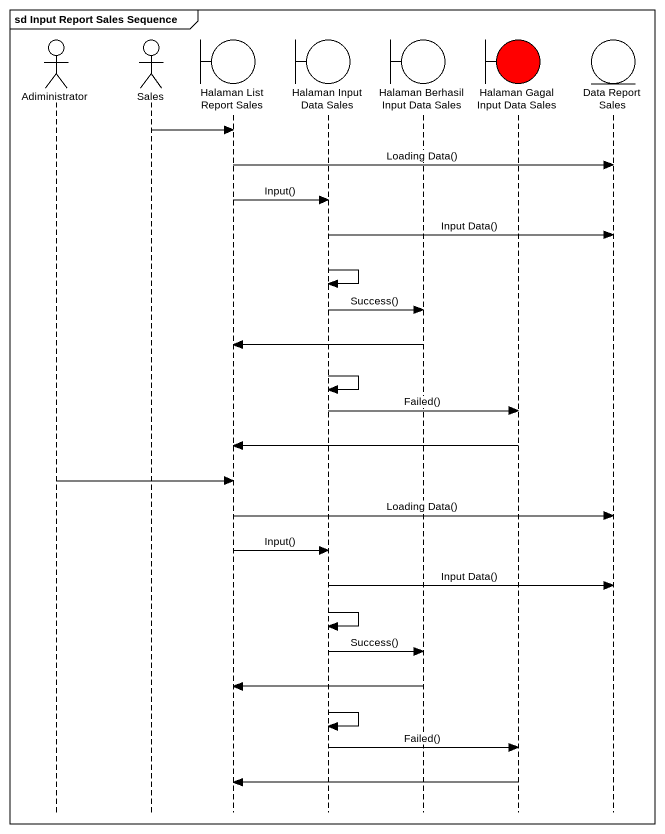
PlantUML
@startuml
mainframe sd Input Report Sales Sequence
hide footbox
actor Adiministrator
actor Sales
boundary "Halaman List Report Sales" as Halaman_List_Report_Sales
boundary "Halaman Input Data Sales" as Halaman_Input_Data_Sales
boundary "Halaman Berhasil Input Data Sales" as Halaman_Berhasil_Input_Data
boundary "Halaman Gagal Input Data Sales" as Halaman_Gagal_Input_Data #FF0000
entity "Data Report Sales" as Data_Report_Sales

Sales -> Halaman_List_Report_Sales
Halaman_List_Report_Sales -> Data_Report_Sales : Loading Data()
Halaman_List_Report_Sales -> Halaman_Input_Data_Sales : Input()
Halaman_Input_Data_Sales -> Data_Report_Sales : Input Data()
Halaman_Input_Data_Sales -> Halaman_Input_Data_Sales
Halaman_Input_Data_Sales -> Halaman_Berhasil_Input_Data : Success()
Halaman_Berhasil_Input_Data -> Halaman_List_Report_Sales
Halaman_Input_Data_Sales -> Halaman_Input_Data_Sales
Halaman_Input_Data_Sales -> Halaman_Gagal_Input_Data : Failed()
Halaman_Gagal_Input_Data -> Halaman_List_Report_Sales
Adiministrator -> Halaman_List_Report_Sales
Halaman_List_Report_Sales -> Data_Report_Sales : Loading Data()
Halaman_List_Report_Sales -> Halaman_Input_Data_Sales : Input()
Halaman_Input_Data_Sales -> Data_Report_Sales : Input Data()
Halaman_Input_Data_Sales -> Halaman_Input_Data_Sales
Halaman_Input_Data_Sales -> Halaman_Berhasil_Input_Data : Success()
Halaman_Berhasil_Input_Data -> Halaman_List_Report_Sales
Halaman_Input_Data_Sales -> Halaman_Input_Data_Sales
Halaman_Input_Data_Sales -> Halaman_Gagal_Input_Data : Failed()
Halaman_Gagal_Input_Data -> Halaman_List_Report_Sales
@enduml
